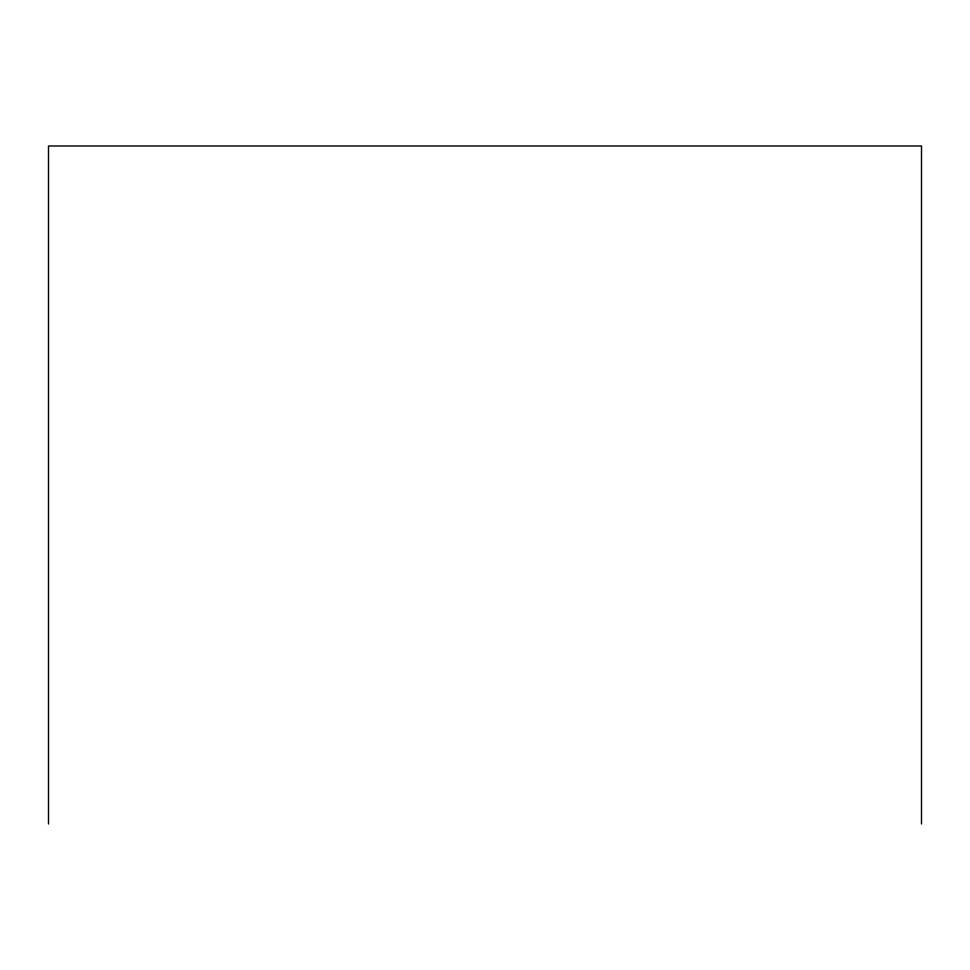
<?xml version="1.0" encoding="UTF-8"?>
<svg xmlns="http://www.w3.org/2000/svg" width="970" height="970" viewBox="0 0 970 970"><rect width="100%" height="100%" fill="white"/><g stroke="black" fill="none" stroke-linecap="round" stroke-linejoin="round"><path stroke-width="1.45" d="M921.5 824.003L921.5 145.997L48.5 145.997L48.5 824.003"/></g></svg>
